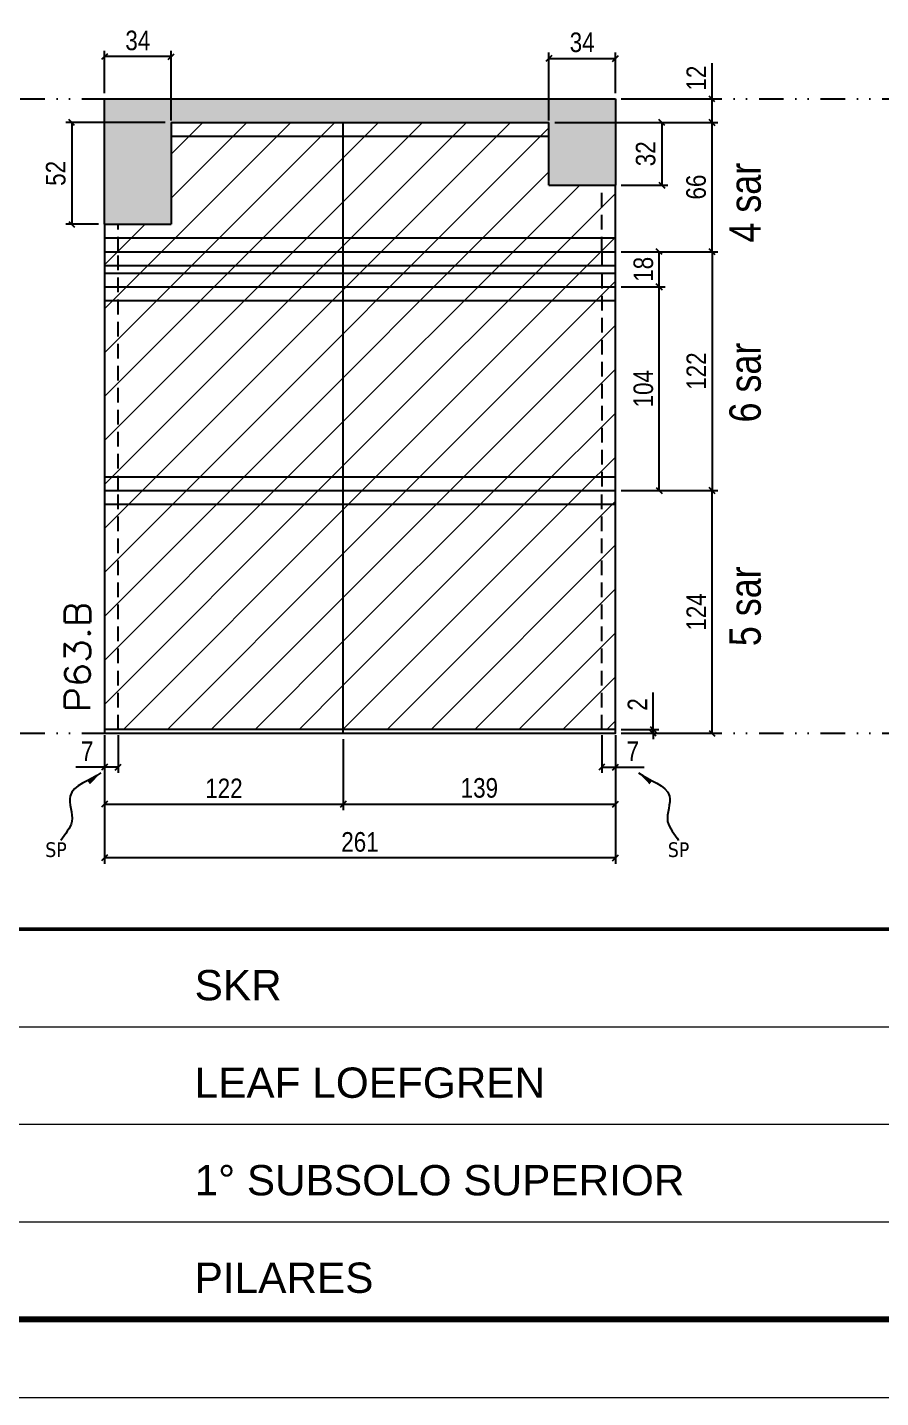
# Model space of a CAD drawing. Extents: x 14400 to 27878, y -21631 to 6985.
# Drawn here: x 19795 to 20231, y 1340 to 2040 of the extents above; entities that cross this region are included whole.
import ezdxf

# ---------------------------------------------------------------- set-up
doc = ezdxf.new("R2010")
doc.units = 0
for name, pattern in [('CONTINUO', [0]), ('DASHED', [0.75, 0.5, -0.25]), ('DIVIDE2', [0.625, 0.25, -0.125, 0, -0.125, 0, -0.125]), ('HIDDEN', [0.375, 0.25, -0.125])]:
    doc.linetypes.add(name, pattern=pattern)
for name, color, linetype in [('COTA', 241, 'Continuous'), ('NOMENCLATURA', 7, 'Continuous'), ('Nível', 160, 'Continuous'), ('Painéis', 200, 'Continuous'), ('SARR_2.2x7', 40, 'Continuous'), ('Sarrafo de Pressão', 42, 'HIDDEN'), ('texto', 7, 'Continuous')]:
    doc.layers.add(name, color=color, linetype=linetype)
for name, color, linetype, lineweight in [('Folhas', 255, 'Continuous', 9), ('Hachura', 251, 'Continuous', 9), ('SARRAFO DE PRESSAO', 251, 'DASHED', 9), ('Texto Seção', 7, 'Continuous', 15)]:
    doc.layers.add(name, color=color, linetype=linetype, lineweight=lineweight)
doc.styles.add('ARIAL', font='arial.ttf')
doc.styles.add('ARIAL_NARROW', font='ARIALN.TTF', dxfattribs={"height": 0.2})
doc.styles.add('COTA TECNICA', font='techl___.ttf', dxfattribs={"height": 10})
doc.styles.add('COTA TECNICA-50', font='techl___.ttf', dxfattribs={"height": 10})
doc.styles.add('REGUA-120', font='ROMANS.shx', dxfattribs={"height": 15})
doc.styles.get("Standard").update_dxf_attribs({"font": 'arial.ttf'})
doc.dimstyles.new('COTA PAINEL-50', dxfattribs={"dimtxt": 10, "dimasz": 3, "dimexe": 3, "dimexo": 3, "dimgap": 3, "dimtad": 1, "dimdec": 1, "dimzin": 12, "dimdsep": 46, "dimtxsty": 'COTA TECNICA-50', "dimblk1": 'OBLIQUE', "dimblk2": 'OBLIQUE', "dimsah": 1, "dimcen": 0.9, "dimclrd": 4, "dimclre": 4, "dimclrt": 240, "dimadec": 1, "dimazin": 3, "dimtfac": 1, "dimtdec": 1, "dimtmove": 0, "dimatfit": 3, "dimfxl": 1, "dimtolj": 1, "dimtzin": 12, "dimarcsym": 0})
doc.dimstyles.new('PAINEL', dxfattribs={"dimtxt": 10, "dimasz": 3, "dimexe": 3, "dimexo": 3, "dimgap": 3, "dimtad": 1, "dimdec": 1, "dimzin": 12, "dimdsep": 46, "dimtxsty": 'COTA TECNICA', "dimblk1": 'OBLIQUE', "dimblk2": 'OBLIQUE', "dimsah": 1, "dimcen": 0.9, "dimclrd": 4, "dimclre": 4, "dimclrt": 240, "dimadec": 1, "dimazin": 3, "dimtfac": 1, "dimtdec": 1, "dimtmove": 0, "dimatfit": 3, "dimfxl": 1, "dimtolj": 1, "dimtzin": 12, "dimarcsym": 0})
doc.dimstyles.get("Standard").update_dxf_attribs({"dimtxt": 0.18, "dimasz": 0.18, "dimexe": 0.18, "dimexo": 0.0625, "dimgap": 0.09, "dimtad": 0, "dimtih": 1, "dimtoh": 1, "dimdec": 4, "dimzin": 0, "dimdsep": 46, "dimtxsty": 'Standard', "dimcen": 0.09, "dimadec": 0, "dimazin": 0, "dimtfac": 1, "dimtdec": 4, "dimtofl": 0, "dimtmove": 0, "dimatfit": 3, "dimfxl": 1, "dimtolj": 1, "dimtzin": 0, "dimarcsym": 0})

# ---------------------------------------------------------------- blocks, each defined once
blk = doc.blocks.new('9999999999')
at = {"color": 30, "linetype": 'CONTINUO'}
for p, q in [((98564.56, 34379.64), (99583.98, 34379.64)), ((98564.56, 34329.83), (99487.98, 34329.83)), ((98564.56, 34280.02), (99487.98, 34280.02))]:
    blk.add_line(p, q, dxfattribs=at)
at = {"color": 30, "linetype": 'CONTINUO', "const_width": 2}
blk.add_lwpolyline([(99583.98, 34230.21), (99583.98, 34414.45, 0.414214), (99568.98, 34429.45), (98228.98, 34429.45, 0.414214), (98213.98, 34414.45), (98213.98, 34245.21, 0.414214), (98228.98, 34230.21), (99583.98, 34230.21)], format="xyb", dxfattribs=at)
at = {"layer": 'Folhas'}
blk.add_lwpolyline([(98138.98, 34190.21), (99623.98, 34190.21), (99623.98, 35240.21), (98138.98, 35240.21)], close=True, dxfattribs=at)
at = {"layer": 'Folhas', "color": 30, "const_width": 3}
blk.add_lwpolyline([(98213.98, 34230.21), (99583.98, 34230.21), (99583.98, 35200.21), (98213.98, 35200.21)], close=True, dxfattribs=at)
at = {"color": 7, "linetype": 'Continuous', "ltscale": 5, "style": 'ARIAL'}
for s, height, p in [('SKR', 15.483, (98837.68, 34393.13)), ('LEAF LOEFGREN', 15.4829, (98837.68, 34343.32)), ('1° SUBSOLO SUPERIOR', 15.4829, (98837.68, 34293.51)), ('PILARES', 15.483, (98837.68, 34243.7))]:
    blk.add_text(s, height=height, dxfattribs=at).set_placement(p)
blk = doc.blocks.new('_Oblique')
at = {"color": 0, "linetype": 'ByBlock', "lineweight": -2}
blk.add_line((-0.5, -0.5), (0.5, 0.5), dxfattribs=at)
blk = doc.blocks.new('*D991')
at = {"layer": 'COTA', "color": 4, "lineweight": -2, "transparency": 16777216}
for p, q in [((19834.63, 1678.71), (19834.63, 1613.09)), ((20095.63, 1678.71), (20095.63, 1613.09)), ((20095.63, 1616.09), (19834.63, 1616.09))]:
    blk.add_line(p, q, dxfattribs=at)
at = {"layer": 'Defpoints', "color": 0, "transparency": 16777216}
for p in [(19834.63, 1681.71), (20095.63, 1681.71), (19834.63, 1616.09)]:
    blk.add_point(p, dxfattribs=at)
at = {"layer": 'COTA', "color": 4, "lineweight": -2, "transparency": 16777216, "xscale": 3, "yscale": 3, "zscale": 3, "rotation": 180}
blk.add_blockref('_Oblique', (19834.63, 1616.09), dxfattribs=at)
at = {"layer": 'COTA', "color": 4, "lineweight": -2, "transparency": 16777216, "xscale": 3, "yscale": 3, "zscale": 3}
blk.add_blockref('_Oblique', (20095.63, 1616.09), dxfattribs=at)
at = {"layer": 'COTA', "color": 240, "transparency": 16777216, "insert": (19965.13, 1624.19), "char_height": 10, "attachment_point": 5, "style": 'COTA TECNICA'}
blk.add_mtext('\\A1;261', dxfattribs=at)
blk = doc.blocks.new('*D992')
at = {"layer": 'COTA', "color": 4, "lineweight": -2, "transparency": 16777216}
for p, q in [((20088.63, 1678.71), (20088.63, 1659.47)), ((20095.63, 1676.71), (20095.63, 1659.47)), ((20088.63, 1662.47), (20095.63, 1662.47)), ((20095.63, 1662.47), (20110.36, 1662.47))]:
    blk.add_line(p, q, dxfattribs=at)
at = {"layer": 'Defpoints', "color": 0, "transparency": 16777216}
for p in [(20088.63, 1681.71), (20095.63, 1679.71), (20095.63, 1662.47)]:
    blk.add_point(p, dxfattribs=at)
at = {"layer": 'COTA', "color": 4, "lineweight": -2, "transparency": 16777216, "xscale": 3, "yscale": 3, "zscale": 3, "rotation": 180}
blk.add_blockref('_Oblique', (20088.63, 1662.47), dxfattribs=at)
at = {"layer": 'COTA', "color": 4, "lineweight": -2, "transparency": 16777216, "xscale": 3, "yscale": 3, "zscale": 3}
blk.add_blockref('_Oblique', (20095.63, 1662.47), dxfattribs=at)
at = {"layer": 'COTA', "color": 240, "transparency": 16777216, "insert": (20104.49, 1670.54), "char_height": 10, "attachment_point": 5, "style": 'COTA TECNICA-50'}
blk.add_mtext('\\A1;7', dxfattribs=at)
blk = doc.blocks.new('*D993')
at = {"layer": 'COTA', "color": 4, "lineweight": -2, "transparency": 16777216}
for p, q in [((19834.63, 1676.71), (19834.63, 1659.47)), ((19841.63, 1678.71), (19841.63, 1659.47)), ((19834.63, 1662.47), (19819.9, 1662.47)), ((19841.63, 1662.47), (19834.63, 1662.47))]:
    blk.add_line(p, q, dxfattribs=at)
at = {"layer": 'Defpoints', "color": 0, "transparency": 16777216}
for p in [(19834.63, 1679.71), (19841.63, 1681.71), (19834.63, 1662.47)]:
    blk.add_point(p, dxfattribs=at)
at = {"layer": 'COTA', "color": 4, "lineweight": -2, "transparency": 16777216, "xscale": 3, "yscale": 3, "zscale": 3, "rotation": 180}
blk.add_blockref('_Oblique', (19834.63, 1662.47), dxfattribs=at)
at = {"layer": 'COTA', "color": 4, "lineweight": -2, "transparency": 16777216, "xscale": 3, "yscale": 3, "zscale": 3}
blk.add_blockref('_Oblique', (19841.63, 1662.47), dxfattribs=at)
at = {"layer": 'COTA', "color": 240, "transparency": 16777216, "insert": (19825.76, 1670.54), "char_height": 10, "attachment_point": 5, "style": 'COTA TECNICA-50'}
blk.add_mtext('\\A1;7', dxfattribs=at)
blk = doc.blocks.new('*D994')
at = {"layer": 'COTA', "color": 4, "lineweight": -2, "transparency": 16777216}
for p, q in [((20114.89, 1681.71), (20114.89, 1700.51)), ((20098.63, 1681.71), (20117.89, 1681.71)), ((20098.63, 1679.71), (20117.89, 1679.71)), ((20114.89, 1679.71), (20114.89, 1681.71)), ((20114.89, 1679.71), (20114.89, 1676.71))]:
    blk.add_line(p, q, dxfattribs=at)
at = {"layer": 'Defpoints', "color": 0, "transparency": 16777216}
for p in [(20095.63, 1681.71), (20095.63, 1679.71), (20114.89, 1679.71)]:
    blk.add_point(p, dxfattribs=at)
at = {"layer": 'COTA', "color": 4, "lineweight": -2, "transparency": 16777216, "xscale": 3, "yscale": 3, "zscale": 3}
for p, rotation in [((20114.89, 1681.71), 270), ((20114.89, 1679.71), 90)]:
    blk.add_blockref('_Oblique', p, dxfattribs=dict(at, rotation=rotation))
at = {"layer": 'COTA', "color": 240, "transparency": 16777216, "insert": (20106.89, 1694.46), "char_height": 10, "attachment_point": 5, "rotation": 90, "style": 'COTA TECNICA-50'}
blk.add_mtext('\\A1;2', dxfattribs=at)
blk = doc.blocks.new('*D1007')
at = {"layer": 'COTA', "color": 4, "linetype": 'ByBlock', "lineweight": -2, "transparency": 16777216}
for p, q in [((20098.63, 1803.71), (20148, 1803.71)), ((20145, 1679.71), (20145, 1803.71)), ((20098.63, 1679.71), (20148, 1679.71))]:
    blk.add_line(p, q, dxfattribs=at)
at = {"layer": 'Defpoints', "color": 0, "linetype": 'ByBlock', "transparency": 16777216}
for p in [(20095.63, 1803.71), (20145, 1803.71), (20095.63, 1679.71)]:
    blk.add_point(p, dxfattribs=at)
at = {"layer": 'COTA', "color": 4, "linetype": 'ByBlock', "lineweight": -2, "transparency": 16777216, "xscale": 3, "yscale": 3, "zscale": 3}
for p, rotation in [((20145, 1803.71), 90), ((20145, 1679.71), 270)]:
    blk.add_blockref('_Oblique', p, dxfattribs=dict(at, rotation=rotation))
at = {"layer": 'COTA', "color": 240, "linetype": 'ByBlock', "transparency": 16777216, "insert": (20136.92, 1741.71), "char_height": 10, "attachment_point": 5, "rotation": 90, "style": 'COTA TECNICA'}
blk.add_mtext('\\A1;124', dxfattribs=at)
blk = doc.blocks.new('*D1008')
at = {"layer": 'COTA', "color": 4, "linetype": 'ByBlock', "lineweight": -2, "transparency": 16777216}
for p, q in [((20098.63, 1803.71), (20148, 1803.71)), ((20145, 1679.71), (20145, 1803.71)), ((20098.63, 1679.71), (20148, 1679.71))]:
    blk.add_line(p, q, dxfattribs=at)
at = {"layer": 'Defpoints', "color": 0, "linetype": 'ByBlock', "transparency": 16777216}
for p in [(20095.63, 1803.71), (20145, 1803.71), (20095.63, 1679.71)]:
    blk.add_point(p, dxfattribs=at)
at = {"layer": 'COTA', "color": 4, "linetype": 'ByBlock', "lineweight": -2, "transparency": 16777216, "xscale": 3, "yscale": 3, "zscale": 3}
for p, rotation in [((20145, 1803.71), 90), ((20145, 1679.71), 270)]:
    blk.add_blockref('_Oblique', p, dxfattribs=dict(at, rotation=rotation))
at = {"layer": 'COTA', "color": 240, "linetype": 'ByBlock', "transparency": 16777216, "insert": (20136.92, 1741.71), "char_height": 10, "attachment_point": 5, "rotation": 90, "style": 'COTA TECNICA'}
blk.add_mtext('\\A1;124', dxfattribs=at)
blk = doc.blocks.new('*D1009')
at = {"layer": 'COTA', "color": 4, "lineweight": -2, "transparency": 16777216}
for p, q in [((19956.63, 1676.71), (19956.63, 1640.53)), ((20095.63, 1676.71), (20095.63, 1640.53)), ((19956.63, 1643.53), (20095.63, 1643.53))]:
    blk.add_line(p, q, dxfattribs=at)
at = {"layer": 'Defpoints', "color": 0, "transparency": 16777216}
for p in [(19956.63, 1679.71), (20095.63, 1679.71), (20095.63, 1643.53)]:
    blk.add_point(p, dxfattribs=at)
at = {"layer": 'COTA', "color": 4, "lineweight": -2, "transparency": 16777216, "xscale": 3, "yscale": 3, "zscale": 3, "rotation": 180}
blk.add_blockref('_Oblique', (19956.63, 1643.53), dxfattribs=at)
at = {"layer": 'COTA', "color": 4, "lineweight": -2, "transparency": 16777216, "xscale": 3, "yscale": 3, "zscale": 3}
blk.add_blockref('_Oblique', (20095.63, 1643.53), dxfattribs=at)
at = {"layer": 'COTA', "color": 240, "transparency": 16777216, "insert": (20026.13, 1651.78), "char_height": 10, "attachment_point": 5, "style": 'COTA TECNICA'}
blk.add_mtext('\\A1;139', dxfattribs=at)
blk = doc.blocks.new('*D1010')
at = {"layer": 'COTA', "color": 4, "lineweight": -2, "transparency": 16777216}
for p, q in [((19834.63, 1676.71), (19834.63, 1640.53)), ((19956.63, 1676.71), (19956.63, 1640.53)), ((19834.63, 1643.53), (19956.63, 1643.53))]:
    blk.add_line(p, q, dxfattribs=at)
at = {"layer": 'Defpoints', "color": 0, "transparency": 16777216}
for p in [(19834.63, 1679.71), (19956.63, 1679.71), (19956.63, 1643.53)]:
    blk.add_point(p, dxfattribs=at)
at = {"layer": 'COTA', "color": 4, "lineweight": -2, "transparency": 16777216, "xscale": 3, "yscale": 3, "zscale": 3, "rotation": 180}
blk.add_blockref('_Oblique', (19834.63, 1643.53), dxfattribs=at)
at = {"layer": 'COTA', "color": 4, "lineweight": -2, "transparency": 16777216, "xscale": 3, "yscale": 3, "zscale": 3}
blk.add_blockref('_Oblique', (19956.63, 1643.53), dxfattribs=at)
at = {"layer": 'COTA', "color": 240, "transparency": 16777216, "insert": (19895.63, 1651.59), "char_height": 10, "attachment_point": 5, "style": 'COTA TECNICA'}
blk.add_mtext('\\A1;122', dxfattribs=at)
blk = doc.blocks.new('*D1015')
at = {"layer": 'COTA', "color": 4, "lineweight": -2, "transparency": 16777216}
for p, q in [((20064.65, 1991.71), (20148, 1991.71)), ((20145, 1925.71), (20145, 1991.71)), ((20098.63, 1925.71), (20148, 1925.71))]:
    blk.add_line(p, q, dxfattribs=at)
at = {"layer": 'Defpoints', "color": 0, "transparency": 16777216}
for p in [(20061.65, 1991.71), (20145, 1991.71), (20095.63, 1925.71)]:
    blk.add_point(p, dxfattribs=at)
at = {"layer": 'COTA', "color": 4, "lineweight": -2, "transparency": 16777216, "xscale": 3, "yscale": 3, "zscale": 3}
for p, rotation in [((20145, 1991.71), 90), ((20145, 1925.71), 270)]:
    blk.add_blockref('_Oblique', p, dxfattribs=dict(at, rotation=rotation))
at = {"layer": 'COTA', "color": 240, "transparency": 16777216, "insert": (20136.89, 1958.71), "char_height": 10, "attachment_point": 5, "rotation": 90, "style": 'COTA TECNICA'}
blk.add_mtext('\\A1;66', dxfattribs=at)
blk = doc.blocks.new('*D1016')
at = {"layer": 'COTA', "color": 4, "lineweight": -2, "transparency": 16777216}
for p, q in [((20145, 2003.71), (20145, 2022.02)), ((20098.63, 2003.71), (20148, 2003.71)), ((20145, 1991.71), (20145, 2003.71)), ((20064.65, 1991.71), (20148, 1991.71))]:
    blk.add_line(p, q, dxfattribs=at)
at = {"layer": 'Defpoints', "color": 0, "transparency": 16777216}
for p in [(20095.63, 2003.71), (20145, 2003.71), (20061.65, 1991.71)]:
    blk.add_point(p, dxfattribs=at)
at = {"layer": 'COTA', "color": 4, "lineweight": -2, "transparency": 16777216, "xscale": 3, "yscale": 3, "zscale": 3}
for p, rotation in [((20145, 2003.71), 90), ((20145, 1991.71), 270)]:
    blk.add_blockref('_Oblique', p, dxfattribs=dict(at, rotation=rotation))
at = {"layer": 'COTA', "color": 240, "transparency": 16777216, "insert": (20136.94, 2014.37), "char_height": 10, "attachment_point": 5, "rotation": 90, "style": 'COTA TECNICA'}
blk.add_mtext('\\A1;12', dxfattribs=at)
blk = doc.blocks.new('*D1017')
at = {"layer": 'COTA', "color": 4, "lineweight": -2, "transparency": 16777216}
for p, q in [((19834.63, 2006.71), (19834.63, 2028.32)), ((19868.63, 2025.32), (19834.63, 2025.32)), ((19868.63, 1992.71), (19868.63, 2028.32))]:
    blk.add_line(p, q, dxfattribs=at)
at = {"layer": 'Defpoints', "color": 0, "transparency": 16777216}
for p in [(19834.63, 2025.32), (19834.63, 2003.71), (19868.63, 1989.71)]:
    blk.add_point(p, dxfattribs=at)
at = {"layer": 'COTA', "color": 4, "lineweight": -2, "transparency": 16777216, "xscale": 3, "yscale": 3, "zscale": 3, "rotation": 180}
blk.add_blockref('_Oblique', (19834.63, 2025.32), dxfattribs=at)
at = {"layer": 'COTA', "color": 4, "lineweight": -2, "transparency": 16777216, "xscale": 3, "yscale": 3, "zscale": 3}
blk.add_blockref('_Oblique', (19868.63, 2025.32), dxfattribs=at)
at = {"layer": 'COTA', "color": 240, "transparency": 16777216, "insert": (19851.63, 2033.54), "char_height": 10, "attachment_point": 5, "style": 'COTA TECNICA'}
blk.add_mtext('\\A1;34', dxfattribs=at)
blk = doc.blocks.new('*D1005')
at = {"layer": 'COTA', "color": 4, "lineweight": -2, "transparency": 16777216}
for p, q in [((20061.65, 1992.71), (20061.65, 2027.37)), ((20061.65, 2024.37), (20095.63, 2024.37)), ((20095.63, 2006.71), (20095.63, 2027.37))]:
    blk.add_line(p, q, dxfattribs=at)
at = {"layer": 'Defpoints', "color": 0, "transparency": 16777216}
for p in [(20095.63, 2024.37), (20095.63, 2003.71), (20061.65, 1989.71)]:
    blk.add_point(p, dxfattribs=at)
at = {"layer": 'COTA', "color": 4, "lineweight": -2, "transparency": 16777216, "xscale": 3, "yscale": 3, "zscale": 3, "rotation": 180}
blk.add_blockref('_Oblique', (20061.65, 2024.37), dxfattribs=at)
at = {"layer": 'COTA', "color": 4, "lineweight": -2, "transparency": 16777216, "xscale": 3, "yscale": 3, "zscale": 3}
blk.add_blockref('_Oblique', (20095.63, 2024.37), dxfattribs=at)
at = {"layer": 'COTA', "color": 240, "transparency": 16777216, "insert": (20078.64, 2032.59), "char_height": 10, "attachment_point": 5, "style": 'COTA TECNICA'}
blk.add_mtext('\\A1;34', dxfattribs=at)
blk = doc.blocks.new('*D1024')
at = {"layer": 'COTA', "color": 4, "lineweight": -2, "transparency": 16777216}
for p, q in [((20098.63, 1925.71), (20148, 1925.71)), ((20145, 1925.71), (20145, 1803.71)), ((20098.63, 1803.71), (20148, 1803.71))]:
    blk.add_line(p, q, dxfattribs=at)
at = {"layer": 'Defpoints', "color": 0, "transparency": 16777216}
for p in [(20095.63, 1925.71), (20095.63, 1803.71), (20145, 1803.71)]:
    blk.add_point(p, dxfattribs=at)
at = {"layer": 'COTA', "color": 4, "lineweight": -2, "transparency": 16777216, "xscale": 3, "yscale": 3, "zscale": 3}
for p, rotation in [((20145, 1925.71), 90), ((20145, 1803.71), 270)]:
    blk.add_blockref('_Oblique', p, dxfattribs=dict(at, rotation=rotation))
at = {"layer": 'COTA', "color": 240, "transparency": 16777216, "insert": (20136.94, 1864.71), "char_height": 10, "attachment_point": 5, "rotation": 90, "style": 'COTA TECNICA'}
blk.add_mtext('\\A1;122', dxfattribs=at)
blk = doc.blocks.new('*D1025')
at = {"layer": 'COTA', "color": 4, "lineweight": -2, "transparency": 16777216}
for p, q in [((19865.63, 1991.71), (19814.87, 1991.71)), ((19817.87, 1991.71), (19817.87, 1939.71)), ((19831.63, 1939.71), (19814.87, 1939.71))]:
    blk.add_line(p, q, dxfattribs=at)
at = {"layer": 'Defpoints', "color": 0, "transparency": 16777216}
for p in [(19868.63, 1991.71), (19817.87, 1939.71), (19834.63, 1939.71)]:
    blk.add_point(p, dxfattribs=at)
at = {"layer": 'COTA', "color": 4, "lineweight": -2, "transparency": 16777216, "xscale": 3, "yscale": 3, "zscale": 3}
for p, rotation in [((19817.87, 1991.71), 90), ((19817.87, 1939.71), 270)]:
    blk.add_blockref('_Oblique', p, dxfattribs=dict(at, rotation=rotation))
at = {"layer": 'COTA', "color": 240, "transparency": 16777216, "insert": (19809.76, 1965.71), "char_height": 10, "attachment_point": 5, "rotation": 90, "style": 'COTA TECNICA'}
blk.add_mtext('\\A1;52', dxfattribs=at)
blk = doc.blocks.new('*D1026')
at = {"layer": 'COTA', "color": 4, "lineweight": -2, "transparency": 16777216}
for p, q in [((20064.65, 1991.71), (20122.33, 1991.71)), ((20119.33, 1991.71), (20119.33, 1959.71)), ((20098.63, 1959.71), (20122.33, 1959.71))]:
    blk.add_line(p, q, dxfattribs=at)
at = {"layer": 'Defpoints', "color": 0, "transparency": 16777216}
for p in [(20061.65, 1991.71), (20095.63, 1959.71), (20119.33, 1959.71)]:
    blk.add_point(p, dxfattribs=at)
at = {"layer": 'COTA', "color": 4, "lineweight": -2, "transparency": 16777216, "xscale": 3, "yscale": 3, "zscale": 3}
for p, rotation in [((20119.33, 1991.71), 90), ((20119.33, 1959.71), 270)]:
    blk.add_blockref('_Oblique', p, dxfattribs=dict(at, rotation=rotation))
at = {"layer": 'COTA', "color": 240, "transparency": 16777216, "insert": (20111.12, 1975.71), "char_height": 10, "attachment_point": 5, "rotation": 90, "style": 'COTA TECNICA'}
blk.add_mtext('\\A1;32', dxfattribs=at)
blk = doc.blocks.new('*D1031')
at = {"layer": 'COTA', "color": 4, "lineweight": -2, "transparency": 16777216}
for p, q in [((20098.63, 1907.71), (20121.03, 1907.71)), ((20118.03, 1803.71), (20118.03, 1907.71)), ((20098.63, 1803.71), (20121.03, 1803.71))]:
    blk.add_line(p, q, dxfattribs=at)
at = {"layer": 'Defpoints', "color": 0, "transparency": 16777216}
for p in [(20095.63, 1907.71), (20118.03, 1907.71), (20095.63, 1803.71)]:
    blk.add_point(p, dxfattribs=at)
at = {"layer": 'COTA', "color": 4, "lineweight": -2, "transparency": 16777216, "xscale": 3, "yscale": 3, "zscale": 3}
for p, rotation in [((20118.03, 1907.71), 90), ((20118.03, 1803.71), 270)]:
    blk.add_blockref('_Oblique', p, dxfattribs=dict(at, rotation=rotation))
at = {"layer": 'COTA', "color": 240, "transparency": 16777216, "insert": (20109.93, 1855.71), "char_height": 10, "attachment_point": 5, "rotation": 90, "style": 'COTA TECNICA'}
blk.add_mtext('\\A1;104', dxfattribs=at)
blk = doc.blocks.new('*D1032')
at = {"layer": 'COTA', "color": 4, "lineweight": -2, "transparency": 16777216}
for p, q in [((20098.63, 1925.71), (20121.03, 1925.71)), ((20118.03, 1907.71), (20118.03, 1925.71)), ((20098.63, 1907.71), (20121.03, 1907.71))]:
    blk.add_line(p, q, dxfattribs=at)
at = {"layer": 'Defpoints', "color": 0, "transparency": 16777216}
for p in [(20095.63, 1925.71), (20118.03, 1925.71), (20095.63, 1907.71)]:
    blk.add_point(p, dxfattribs=at)
at = {"layer": 'COTA', "color": 4, "lineweight": -2, "transparency": 16777216, "xscale": 3, "yscale": 3, "zscale": 3}
for p, rotation in [((20118.03, 1925.71), 90), ((20118.03, 1907.71), 270)]:
    blk.add_blockref('_Oblique', p, dxfattribs=dict(at, rotation=rotation))
at = {"layer": 'COTA', "color": 240, "transparency": 16777216, "insert": (20109.94, 1916.71), "char_height": 10, "attachment_point": 5, "rotation": 90, "style": 'COTA TECNICA'}
blk.add_mtext('\\A1;18', dxfattribs=at)

msp = doc.modelspace()

# ---------------------------------------------------------------- hatches: boundary and pattern name
at = {"layer": 'COTA'}
h = msp.add_hatch(dxfattribs=at)
h.set_pattern_fill('AR-CONC', color=256, scale=0.03)
h.paths.add_polyline_path([(20095.63, 1959.71), (20095.63, 2003.71), (19834.63, 2003.71), (19834.63, 1939.71), (19868.63, 1939.71), (19868.63, 1989.71), (19868.63, 1991.71), (20061.65, 1991.71), (20061.65, 1989.71), (20061.65, 1959.71)])
at = {"layer": 'Hachura'}
h = msp.add_hatch(dxfattribs=at)
h.set_pattern_fill('ANSI31', color=256, scale=5)
h.paths.add_polyline_path([(19502.62, 1803.71), (19380.62, 1803.71), (19380.62, 1681.71), (19502.62, 1681.71)])
h.paths.add_polyline_path([(19641.62, 1803.71), (19502.62, 1803.71), (19502.62, 1681.71), (19641.62, 1681.71)])
h.paths.add_polyline_path([(19641.62, 1907.71), (19502.62, 1907.71), (19502.62, 1803.71), (19641.62, 1803.71)])
h.paths.add_polyline_path([(19502.62, 1907.71), (19380.62, 1907.71), (19380.62, 1803.71), (19502.62, 1803.71)])
h.paths.add_polyline_path([(19502.62, 2003.71), (19414.62, 2003.71), (19414.62, 1939.71), (19380.62, 1939.71), (19380.62, 1925.71), (19502.62, 1925.71)])
h.paths.add_polyline_path([(19607.62, 2003.71), (19502.62, 2003.71), (19502.62, 1925.71), (19641.62, 1925.71), (19641.62, 1939.71), (19607.62, 1939.71)])
h.paths.add_polyline_path([(19641.62, 1925.71), (19502.62, 1925.71), (19502.62, 1907.71), (19641.62, 1907.71)])
h.paths.add_polyline_path([(19502.62, 1925.71), (19380.62, 1925.71), (19380.62, 1907.71), (19502.62, 1907.71)])
h.paths.add_polyline_path([(19956.63, 1991.71), (19868.63, 1991.71), (19868.63, 1939.71), (19834.63, 1939.71), (19834.63, 1925.71), (19956.63, 1925.71)])
h.paths.add_polyline_path([(20095.63, 1959.71), (20061.65, 1959.71), (20061.65, 1991.71), (19956.63, 1991.71), (19956.63, 1925.71), (20095.63, 1925.71)])
h.paths.add_polyline_path([(20095.63, 1925.71), (19956.63, 1925.71), (19956.63, 1907.71), (20095.63, 1907.71)])
h.paths.add_polyline_path([(19956.63, 1925.71), (19834.63, 1925.71), (19834.63, 1907.71), (19956.63, 1907.71)])
h.paths.add_polyline_path([(19956.63, 1907.71), (19834.63, 1907.71), (19834.63, 1803.71), (19956.63, 1803.71)])
h.paths.add_polyline_path([(20095.63, 1907.71), (19956.63, 1907.71), (19956.63, 1803.71), (20095.63, 1803.71)])
h.paths.add_polyline_path([(20301.51, 1939.71), (20282.51, 1939.71), (20282.51, 1831.71), (20301.51, 1831.71)])
h.paths.add_polyline_path([(20484.15, 1939.71), (20465.15, 1939.71), (20465.15, 1831.71), (20484.15, 1831.71)])
h = msp.add_hatch(dxfattribs=at)
h.set_pattern_fill('ANSI31', color=256, scale=5)
h.paths.add_polyline_path([(19956.63, 1803.71), (19834.63, 1803.71), (19834.63, 1681.71), (19956.63, 1681.71)])
h = msp.add_hatch(dxfattribs=at)
h.set_pattern_fill('ANSI31', color=256, scale=5)
h.paths.add_polyline_path([(19956.63, 1803.71), (19956.63, 1681.71), (20095.63, 1681.71), (20095.63, 1803.71)])

# ---------------------------------------------------------------- linework, layer by layer
at = {"layer": 'COTA'}
for p, q in [((19834.63, 1939.71), (19834.63, 2003.71)), ((19834.63, 2003.71), (20095.63, 2003.71)), ((20095.63, 2003.71), (20095.63, 1959.71))]:
    msp.add_line(p, q, dxfattribs=at)
at = {"layer": 'Nível', "color": 4, "linetype": 'DIVIDE2', "ltscale": 50}
for p, q in [((19256.97, 2003.71), (20626.97, 2003.71)), ((19256.97, 1679.71), (20626.97, 1679.71))]:
    msp.add_line(p, q, dxfattribs=at)
at = {"layer": 'Painéis'}
for p, q in [((19868.63, 1991.71), (19868.63, 1939.71)), ((19868.63, 1991.71), (20061.65, 1991.71)), ((19956.63, 1679.71), (19956.63, 1991.71)), ((20061.65, 1959.71), (20061.65, 1991.71)), ((20061.65, 1959.71), (20095.63, 1959.71)), ((20095.63, 1681.71), (20095.63, 1959.71)), ((19834.63, 1939.71), (19834.63, 1681.71)), ((19834.63, 1939.71), (19868.63, 1939.71)), ((19834.63, 1925.71), (20095.63, 1925.71)), ((19834.63, 1907.71), (20095.63, 1907.71)), ((19834.63, 1803.71), (20095.63, 1803.71))]:
    msp.add_line(p, q, dxfattribs=at)
msp.add_lwpolyline([(20095.63, 1681.71), (19834.63, 1681.71), (19834.63, 1679.71), (20095.63, 1679.71)], close=True, dxfattribs=at)
at = {"layer": 'SARR_2.2x7'}
for p, q in [((19868.63, 1984.71), (19956.63, 1984.71)), ((19956.63, 1984.71), (20061.65, 1984.71)), ((19834.63, 1932.71), (19956.63, 1932.71)), ((19956.63, 1932.71), (20095.63, 1932.71)), ((19834.63, 1918.71), (20095.63, 1918.71)), ((19834.63, 1914.71), (20095.63, 1914.71)), ((19834.63, 1900.71), (20095.63, 1900.71)), ((19834.63, 1810.71), (20095.63, 1810.71)), ((19834.63, 1796.71), (20095.63, 1796.71))]:
    msp.add_line(p, q, dxfattribs=at)
at = {"layer": 'Sarrafo de Pressão', "ltscale": 30}
for p, q in [((20088.63, 1925.71), (20088.63, 1959.71)), ((19841.63, 1925.71), (19841.63, 1939.71)), ((19841.63, 1803.71), (19841.63, 1925.71)), ((20088.63, 1925.71), (20088.63, 1803.71)), ((19841.63, 1681.71), (19841.63, 1803.71)), ((20088.63, 1681.71), (20088.63, 1803.71))]:
    msp.add_line(p, q, dxfattribs=at)

# ---------------------------------------------------------------- block references
at = {"layer": 'SARRAFO DE PRESSAO', "color": 6, "linetype": 'ByBlock'}
msp.add_blockref('9999999999', (-78957.01, -32849.78), dxfattribs=at)

# ---------------------------------------------------------------- texts
at = {"layer": 'NOMENCLATURA', "style": 'ARIAL_NARROW'}
for s, p in [('4 sar', (20169.87, 1930.34)), ('6 sar', (20169.87, 1838.49)), ('5 sar', (20169.87, 1724.23))]:
    msp.add_text(s, height=16, rotation=90, dxfattribs=at).set_placement(p)
at = {"layer": 'texto', "color": 0, "char_height": 7.5, "attachment_point": 5}
for insert in [(19809.85, 1620.22), (20127.88, 1620.22)]:
    msp.add_mtext('{\\fTahoma|b0|i0|c0|p34;\\C4;SP}', dxfattribs=dict(at, insert=insert))
at = {"layer": 'Texto Seção', "style": 'REGUA-120', "width": 1.1}
msp.add_text('P63.B', height=13, rotation=90, dxfattribs=at).set_placement((19827.38, 1690.47))

# ---------------------------------------------------------------- dimensions: what is measured, and where the dimension line sits
at = {"layer": 'COTA'}
for base, p1, p2, dimstyle, picture, middle in [((19834.63, 2025.32), (19868.63, 1989.71), (19834.63, 2003.71), 'PAINEL', '*D1017', (19851.63, 2033.54)), ((20095.63, 2024.37), (20061.65, 1989.71), (20095.63, 2003.71), 'PAINEL', '*D1005', (20078.64, 2032.59)), ((19956.63, 1643.53), (19834.63, 1679.71), (19956.63, 1679.71), 'PAINEL', '*D1010', (19895.63, 1651.59)), ((20095.63, 1662.47), (20088.63, 1681.71), (20095.63, 1679.71), 'COTA PAINEL-50', '*D992', (20104.49, 1670.54))]:
    dim = msp.add_linear_dim(base=base, p1=p1, p2=p2, dimstyle=dimstyle, dxfattribs=at)
    dim.commit()
    dim.dimension.update_dxf_attribs({"geometry": picture, "text_midpoint": middle})
for base, p1, p2, angle, dimstyle, picture, middle in [((20145, 2003.71), (20061.65, 1991.71), (20095.63, 2003.71), 90, 'PAINEL', '*D1016', (20136.94, 2014.37)), ((19817.87, 1939.71), (19868.63, 1991.71), (19834.63, 1939.71), 90, 'PAINEL', '*D1025', (19809.76, 1965.71)), ((20145, 1991.71), (20095.63, 1925.71), (20061.65, 1991.71), 90, 'PAINEL', '*D1015', (20136.89, 1958.71)), ((20119.33, 1959.71), (20061.65, 1991.71), (20095.63, 1959.71), 90, 'PAINEL', '*D1026', (20111.12, 1975.71)), ((20145, 1803.71), (20095.63, 1925.71), (20095.63, 1803.71), 90, 'PAINEL', '*D1024', (20136.94, 1864.71)), ((20118.03, 1925.71), (20095.63, 1907.71), (20095.63, 1925.71), 90, 'PAINEL', '*D1032', (20109.94, 1916.71)), ((20118.03, 1907.71), (20095.63, 1803.71), (20095.63, 1907.71), 90, 'PAINEL', '*D1031', (20109.93, 1855.71)), ((19834.63, 1662.47), (19841.63, 1681.71), (19834.63, 1679.71), 180, 'COTA PAINEL-50', '*D993', (19825.76, 1670.54))]:
    dim = msp.add_linear_dim(base=base, p1=p1, p2=p2, angle=angle, dimstyle=dimstyle, dxfattribs=at)
    dim.commit()
    dim.dimension.update_dxf_attribs({"geometry": picture, "text_midpoint": middle})
at = {"layer": 'COTA', "linetype": 'ByBlock'}
for picture in ['*D1007', '*D1008']:
    dim = msp.add_aligned_dim(p1=(20095.63, 1679.71), p2=(20095.63, 1803.71), distance=-49.37, dimstyle='PAINEL', dxfattribs=at)
    dim.commit()
    dim.dimension.update_dxf_attribs({"geometry": picture, "text_midpoint": (20136.92, 1741.71)})
at = {"layer": 'COTA'}
dim = msp.add_linear_dim(base=(20114.89, 1679.71), p1=(20095.63, 1681.71), p2=(20095.63, 1679.71), angle=90, dimstyle='COTA PAINEL-50', dxfattribs=at)
dim.commit()
dim.dimension.update_dxf_attribs({"geometry": '*D994', "text_midpoint": (20114.89, 1694.46), "dimtype": 160})
dim = msp.add_linear_dim(base=(19834.63, 1616.09), p1=(20095.63, 1681.71), p2=(19834.63, 1681.71), angle=180, dimstyle='PAINEL', override={"dimarcsym": 2}, dxfattribs=at)
dim.commit()
dim.dimension.update_dxf_attribs({"geometry": '*D991', "text_midpoint": (19965.13, 1624.19)})
dim = msp.add_linear_dim(base=(20095.63, 1643.53), p1=(19956.63, 1679.71), p2=(20095.63, 1679.71), dimstyle='PAINEL', override={"dimtmove": 1}, dxfattribs=at)
dim.commit()
dim.dimension.update_dxf_attribs({"geometry": '*D1009', "text_midpoint": (20026.13, 1651.78)})

# ---------------------------------------------------------------- leaders
at = {"layer": 'COTA', "path_type": 1}
for points in [[(19832.8, 1659.53), (19817.02, 1647.69), (19817.94, 1634.69), (19812.39, 1624.91)], [(20107.46, 1659.53), (20123.24, 1647.69), (20122.32, 1634.69), (20127.87, 1624.91)]]:
    msp.add_leader(points, dimstyle='Standard', override={"dimasz": 8}, dxfattribs=at)

doc.saveas('drawing.dxf')
